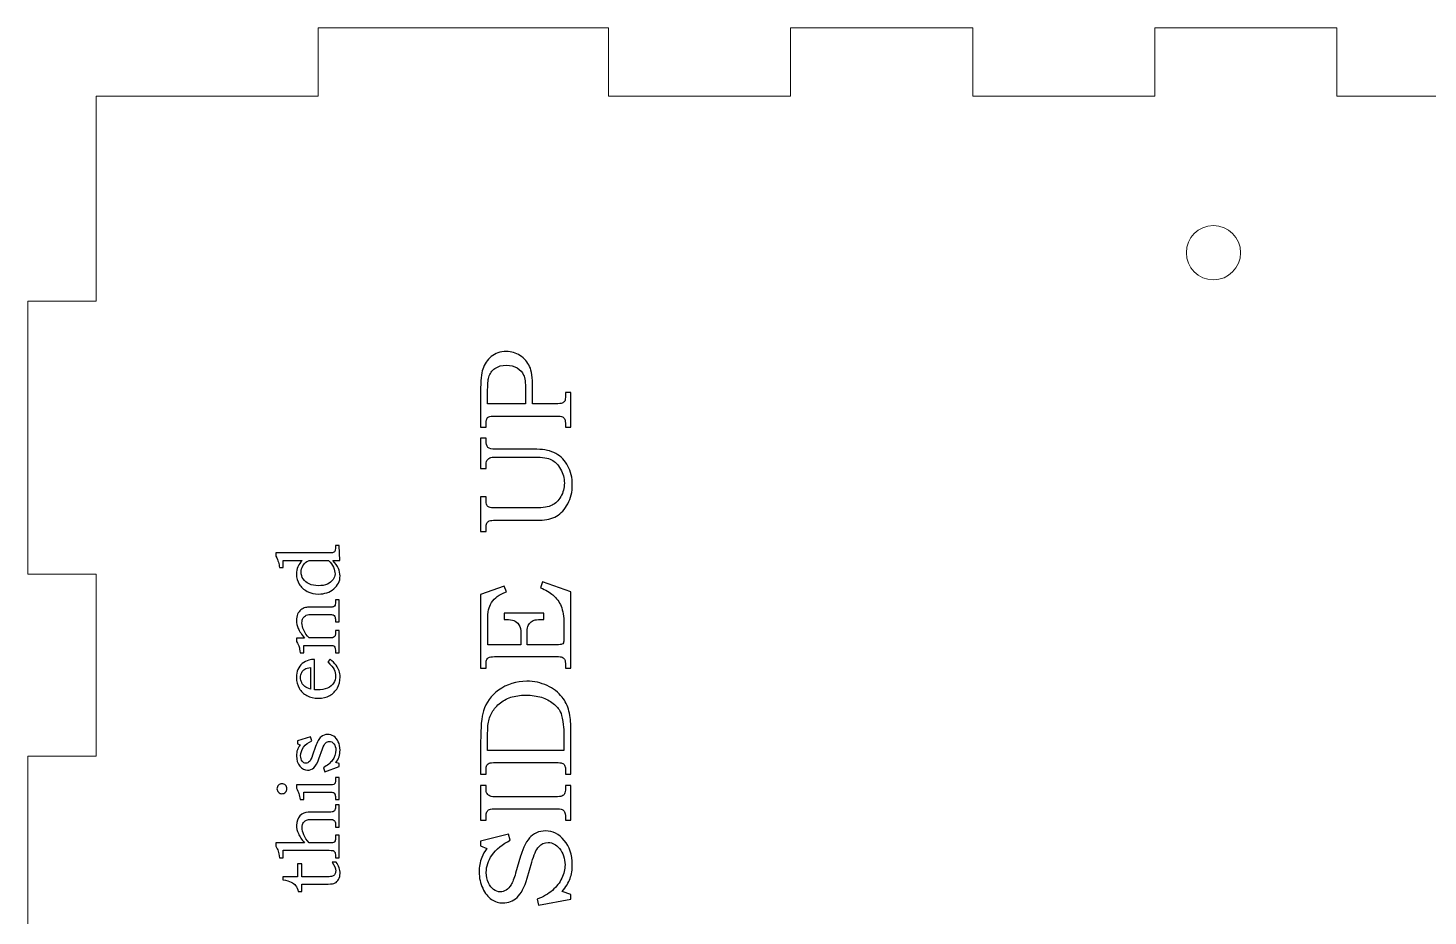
# Model space of a CAD drawing. Header units: inches. Extents: x -11.8 to 10.7, y -6 to 6.
# Drawn here: x -11.782 to -9.14, y 4.124 to 5.8 of the extents above; entities that cross this region are included whole.
import ezdxf

# ---------------------------------------------------------------- set-up
doc = ezdxf.new("R2010")
doc.units = ezdxf.units.IN
doc.header["$MEASUREMENT"] = 0
doc.layers.add('Layer 1', color=7, linetype='Continuous', plot=False)

msp = doc.modelspace()

# ---------------------------------------------------------------- linework, layer by layer
at = {"layer": 'Layer 1', "lineweight": 9}
for points in [[(-10.6867, 5.8), (-10.6867, 5.8), (-11.2343, 5.8), (-11.2343, 5.8)], [(-11.2343, 5.8), (-11.2343, 5.8), (-11.2343, 5.6711), (-11.2343, 5.6711)], [(-10.6867, 5.6711), (-10.6867, 5.6711), (-10.6867, 5.8), (-10.6867, 5.8)], [(-9.9995, 5.8), (-9.9995, 5.8), (-10.3431, 5.8), (-10.3431, 5.8)], [(-10.3431, 5.8), (-10.3431, 5.8), (-10.3431, 5.6711), (-10.3431, 5.6711)], [(-9.9995, 5.6711), (-9.9995, 5.6711), (-9.9995, 5.8), (-9.9995, 5.8)], [(-9.3123, 5.8), (-9.3123, 5.8), (-9.6559, 5.8), (-9.6559, 5.8)], [(-9.6559, 5.8), (-9.6559, 5.8), (-9.6559, 5.6711), (-9.6559, 5.6711)], [(-9.3123, 5.6711), (-9.3123, 5.6711), (-9.3123, 5.8), (-9.3123, 5.8)], [(-11.2343, 5.6711), (-11.2343, 5.6711), (-11.653, 5.6711), (-11.653, 5.6711)], [(-11.653, 5.6711), (-11.653, 5.6711), (-11.653, 5.2846), (-11.653, 5.2846)], [(-10.3431, 5.6711), (-10.3431, 5.6711), (-10.6867, 5.6711), (-10.6867, 5.6711)], [(-9.6559, 5.6711), (-9.6559, 5.6711), (-9.9995, 5.6711), (-9.9995, 5.6711)], [(-8.9687, 5.6711), (-8.9687, 5.6711), (-9.3123, 5.6711), (-9.3123, 5.6711)], [(-11.653, 5.2846), (-11.653, 5.2846), (-11.7819, 5.2846), (-11.7819, 5.2846)], [(-11.7819, 5.2846), (-11.7819, 5.2846), (-11.7819, 4.7692), (-11.7819, 4.7692)], [(-11.7819, 4.7692), (-11.7819, 4.7692), (-11.653, 4.7692), (-11.653, 4.7692)], [(-11.653, 4.7692), (-11.653, 4.7692), (-11.653, 4.4256), (-11.653, 4.4256)], [(-11.653, 4.4256), (-11.653, 4.4256), (-11.7819, 4.4256), (-11.7819, 4.4256)], [(-11.7819, 4.4256), (-11.7819, 4.4256), (-11.7819, 4.082), (-11.7819, 4.082)]]:
    msp.add_open_spline(points, degree=3, dxfattribs=at)
msp.add_open_spline([(-9.5964, 5.3759), (-9.5964, 5.4041), (-9.5735, 5.4271), (-9.5453, 5.4271), (-9.517, 5.4271), (-9.4941, 5.4041), (-9.4941, 5.3759), (-9.4941, 5.3476), (-9.517, 5.3247), (-9.5453, 5.3247), (-9.5735, 5.3247), (-9.5964, 5.3476), (-9.5964, 5.3759)], degree=3, knots=[0, 0, 0, 0, 0.25, 0.25, 0.25, 0.5, 0.5, 0.5, 0.75, 0.75, 0.75, 1, 1, 1, 1], dxfattribs=at)
at = {"layer": 'Layer 1', "color": 250}
for points, knots in [([(-10.9279, 5.0464), (-10.9279, 5.0464), (-10.9279, 5.1137), (-10.9279, 5.1137), (-10.9279, 5.1341), (-10.9266, 5.1482), (-10.924, 5.156), (-10.9209, 5.1656), (-10.9156, 5.1736), (-10.9081, 5.18), (-10.9005, 5.1862), (-10.891, 5.1894), (-10.8794, 5.1894), (-10.8695, 5.1894), (-10.861, 5.187), (-10.8538, 5.1822), (-10.8452, 5.1764), (-10.839, 5.1694), (-10.8354, 5.1611), (-10.8317, 5.1529), (-10.8299, 5.1398), (-10.8299, 5.1221), (-10.8299, 5.1221), (-10.8299, 5.0909), (-10.8299, 5.0909), (-10.8299, 5.0909), (-10.7867, 5.0909), (-10.7867, 5.0909), (-10.7801, 5.0909), (-10.776, 5.0913), (-10.7743, 5.092), (-10.7719, 5.093), (-10.7702, 5.0943), (-10.7693, 5.096), (-10.7684, 5.0977), (-10.7679, 5.1012), (-10.7679, 5.1063), (-10.7679, 5.1063), (-10.7679, 5.1122), (-10.7679, 5.1122), (-10.7679, 5.1122), (-10.7577, 5.1122), (-10.7577, 5.1122), (-10.7577, 5.1122), (-10.7577, 5.0464), (-10.7577, 5.0464), (-10.7577, 5.0464), (-10.7679, 5.0464), (-10.7679, 5.0464), (-10.7679, 5.0464), (-10.7679, 5.0504), (-10.7679, 5.0504), (-10.7679, 5.056), (-10.7684, 5.0598), (-10.7693, 5.0618), (-10.7702, 5.0639), (-10.7717, 5.0653), (-10.7737, 5.0662), (-10.7757, 5.0672), (-10.7794, 5.0677), (-10.7849, 5.0677), (-10.7849, 5.0677), (-10.9014, 5.0677), (-10.9014, 5.0677), (-10.9068, 5.0677), (-10.9104, 5.0672), (-10.9123, 5.0664), (-10.9142, 5.0655), (-10.9155, 5.0641), (-10.9164, 5.0621), (-10.9172, 5.0602), (-10.9177, 5.0562), (-10.9177, 5.0504), (-10.9177, 5.0504), (-10.9177, 5.0464), (-10.9177, 5.0464), (-10.9177, 5.0464), (-10.9279, 5.0464), (-10.9279, 5.0464)], [0, 0, 0, 0, 0.038462, 0.038462, 0.038462, 0.076923, 0.076923, 0.076923, 0.115385, 0.115385, 0.115385, 0.153846, 0.153846, 0.153846, 0.192308, 0.192308, 0.192308, 0.230769, 0.230769, 0.230769, 0.269231, 0.269231, 0.269231, 0.307692, 0.307692, 0.307692, 0.346154, 0.346154, 0.346154, 0.384615, 0.384615, 0.384615, 0.423077, 0.423077, 0.423077, 0.461538, 0.461538, 0.461538, 0.5, 0.5, 0.5, 0.538462, 0.538462, 0.538462, 0.576923, 0.576923, 0.576923, 0.615385, 0.615385, 0.615385, 0.653846, 0.653846, 0.653846, 0.692308, 0.692308, 0.692308, 0.730769, 0.730769, 0.730769, 0.769231, 0.769231, 0.769231, 0.807692, 0.807692, 0.807692, 0.846154, 0.846154, 0.846154, 0.884615, 0.884615, 0.884615, 0.923077, 0.923077, 0.923077, 0.961538, 0.961538, 0.961538, 1, 1, 1, 1]), ([(-10.9147, 5.0909), (-10.9147, 5.0909), (-10.8432, 5.0909), (-10.8432, 5.0909), (-10.8432, 5.0909), (-10.8432, 5.1172), (-10.8432, 5.1172), (-10.8432, 5.1305), (-10.8443, 5.1398), (-10.8467, 5.1451), (-10.8491, 5.1505), (-10.8532, 5.1549), (-10.859, 5.1584), (-10.8648, 5.1619), (-10.8716, 5.1637), (-10.8794, 5.1637), (-10.888, 5.1637), (-10.8952, 5.1616), (-10.9009, 5.1575), (-10.9067, 5.1535), (-10.9105, 5.1479), (-10.9126, 5.1409), (-10.9139, 5.136), (-10.9147, 5.1265), (-10.9147, 5.1123), (-10.9147, 5.1123), (-10.9147, 5.0909), (-10.9147, 5.0909)], [0, 0, 0, 0, 0.111111, 0.111111, 0.111111, 0.222222, 0.222222, 0.222222, 0.333333, 0.333333, 0.333333, 0.444444, 0.444444, 0.444444, 0.555556, 0.555556, 0.555556, 0.666667, 0.666667, 0.666667, 0.777778, 0.777778, 0.777778, 0.888889, 0.888889, 0.888889, 1, 1, 1, 1]), ([(-10.9279, 4.8497), (-10.9279, 4.8497), (-10.9279, 4.9155), (-10.9279, 4.9155), (-10.9279, 4.9155), (-10.9177, 4.9155), (-10.9177, 4.9155), (-10.9177, 4.9155), (-10.9177, 4.911), (-10.9177, 4.911), (-10.9177, 4.9057), (-10.9171, 4.9019), (-10.9161, 4.8996), (-10.9152, 4.8978), (-10.9139, 4.8965), (-10.9119, 4.8955), (-10.9099, 4.8947), (-10.906, 4.8942), (-10.9002, 4.8942), (-10.9002, 4.8942), (-10.8236, 4.8942), (-10.8236, 4.8942), (-10.8099, 4.8942), (-10.7998, 4.8959), (-10.7932, 4.8992), (-10.7866, 4.9025), (-10.7811, 4.908), (-10.7766, 4.9157), (-10.7722, 4.9235), (-10.7699, 4.9319), (-10.7699, 4.9412), (-10.7699, 4.9505), (-10.7723, 4.9593), (-10.7771, 4.9677), (-10.7819, 4.976), (-10.7876, 4.9818), (-10.7942, 4.9852), (-10.8007, 4.9885), (-10.8111, 4.9902), (-10.8253, 4.9902), (-10.8253, 4.9902), (-10.8989, 4.9902), (-10.8989, 4.9902), (-10.9043, 4.9902), (-10.9082, 4.9897), (-10.9106, 4.9886), (-10.913, 4.9875), (-10.9148, 4.986), (-10.9159, 4.9838), (-10.9171, 4.9816), (-10.9177, 4.9783), (-10.9177, 4.9737), (-10.9177, 4.9737), (-10.9177, 4.969), (-10.9177, 4.969), (-10.9177, 4.969), (-10.9279, 4.969), (-10.9279, 4.969), (-10.9279, 4.969), (-10.9279, 5.0257), (-10.9279, 5.0257), (-10.9279, 5.0257), (-10.9177, 5.0257), (-10.9177, 5.0257), (-10.9177, 5.0257), (-10.9177, 5.0218), (-10.9177, 5.0218), (-10.9177, 5.0154), (-10.9164, 5.011), (-10.914, 5.0085), (-10.9115, 5.0062), (-10.9069, 5.005), (-10.9002, 5.005), (-10.9002, 5.005), (-10.8217, 5.005), (-10.8217, 5.005), (-10.8074, 5.005), (-10.7955, 5.0023), (-10.7859, 4.9969), (-10.7764, 4.9915), (-10.7688, 4.9837), (-10.7632, 4.9734), (-10.7577, 4.9632), (-10.7549, 4.9512), (-10.7549, 4.9376), (-10.7549, 4.9247), (-10.7577, 4.913), (-10.7634, 4.9023), (-10.7691, 4.8916), (-10.7762, 4.8838), (-10.7847, 4.8787), (-10.7932, 4.8737), (-10.8039, 4.8712), (-10.8167, 4.8712), (-10.8167, 4.8712), (-10.9002, 4.8712), (-10.9002, 4.8712), (-10.9055, 4.8712), (-10.9093, 4.8707), (-10.9115, 4.8698), (-10.9137, 4.8688), (-10.9152, 4.8674), (-10.9162, 4.8655), (-10.9172, 4.8636), (-10.9177, 4.8604), (-10.9177, 4.8558), (-10.9177, 4.8558), (-10.9177, 4.8497), (-10.9177, 4.8497), (-10.9177, 4.8497), (-10.9279, 4.8497), (-10.9279, 4.8497)], [0, 0, 0, 0, 0.027027, 0.027027, 0.027027, 0.054054, 0.054054, 0.054054, 0.081081, 0.081081, 0.081081, 0.108108, 0.108108, 0.108108, 0.135135, 0.135135, 0.135135, 0.162162, 0.162162, 0.162162, 0.189189, 0.189189, 0.189189, 0.216216, 0.216216, 0.216216, 0.243243, 0.243243, 0.243243, 0.27027, 0.27027, 0.27027, 0.297297, 0.297297, 0.297297, 0.324324, 0.324324, 0.324324, 0.351351, 0.351351, 0.351351, 0.378378, 0.378378, 0.378378, 0.405405, 0.405405, 0.405405, 0.432432, 0.432432, 0.432432, 0.459459, 0.459459, 0.459459, 0.486486, 0.486486, 0.486486, 0.513514, 0.513514, 0.513514, 0.540541, 0.540541, 0.540541, 0.567568, 0.567568, 0.567568, 0.594595, 0.594595, 0.594595, 0.621622, 0.621622, 0.621622, 0.648649, 0.648649, 0.648649, 0.675676, 0.675676, 0.675676, 0.702703, 0.702703, 0.702703, 0.72973, 0.72973, 0.72973, 0.756757, 0.756757, 0.756757, 0.783784, 0.783784, 0.783784, 0.810811, 0.810811, 0.810811, 0.837838, 0.837838, 0.837838, 0.864865, 0.864865, 0.864865, 0.891892, 0.891892, 0.891892, 0.918919, 0.918919, 0.918919, 0.945946, 0.945946, 0.945946, 0.972973, 0.972973, 0.972973, 1, 1, 1, 1]), ([(-11.3006, 4.7818), (-11.3006, 4.7818), (-11.3075, 4.7818), (-11.3075, 4.7818), (-11.3078, 4.7854), (-11.3084, 4.7888), (-11.3094, 4.7919), (-11.3103, 4.7949), (-11.312, 4.7988), (-11.3143, 4.8034), (-11.3143, 4.8034), (-11.3143, 4.8094), (-11.3143, 4.8094), (-11.3143, 4.8094), (-11.2156, 4.8094), (-11.2156, 4.8094), (-11.2111, 4.8094), (-11.2083, 4.8096), (-11.2073, 4.8098), (-11.2053, 4.8103), (-11.2038, 4.8113), (-11.203, 4.8125), (-11.2022, 4.8138), (-11.2018, 4.8164), (-11.2018, 4.8201), (-11.2018, 4.8201), (-11.2018, 4.8236), (-11.2018, 4.8236), (-11.2018, 4.8236), (-11.195, 4.8236), (-11.195, 4.8236), (-11.195, 4.8236), (-11.1936, 4.7954), (-11.1936, 4.7954), (-11.1936, 4.7954), (-11.2067, 4.7954), (-11.2067, 4.7954), (-11.2018, 4.79), (-11.1983, 4.7849), (-11.1962, 4.7802), (-11.1942, 4.7754), (-11.1931, 4.7707), (-11.1931, 4.7659), (-11.1931, 4.7561), (-11.1971, 4.748), (-11.2049, 4.7415), (-11.2128, 4.735), (-11.2223, 4.7318), (-11.2334, 4.7318), (-11.2413, 4.7318), (-11.2485, 4.7335), (-11.2551, 4.7369), (-11.2616, 4.7404), (-11.2667, 4.7449), (-11.2701, 4.7506), (-11.2736, 4.7562), (-11.2753, 4.7624), (-11.2753, 4.7691), (-11.2753, 4.7743), (-11.2744, 4.779), (-11.2726, 4.7834), (-11.2709, 4.7878), (-11.2682, 4.7918), (-11.2646, 4.7954), (-11.2646, 4.7954), (-11.3006, 4.7954), (-11.3006, 4.7954), (-11.3006, 4.7954), (-11.3006, 4.7818), (-11.3006, 4.7818)], [0, 0, 0, 0, 0.043478, 0.043478, 0.043478, 0.086957, 0.086957, 0.086957, 0.130435, 0.130435, 0.130435, 0.173913, 0.173913, 0.173913, 0.217391, 0.217391, 0.217391, 0.26087, 0.26087, 0.26087, 0.304348, 0.304348, 0.304348, 0.347826, 0.347826, 0.347826, 0.391304, 0.391304, 0.391304, 0.434783, 0.434783, 0.434783, 0.478261, 0.478261, 0.478261, 0.521739, 0.521739, 0.521739, 0.565217, 0.565217, 0.565217, 0.608696, 0.608696, 0.608696, 0.652174, 0.652174, 0.652174, 0.695652, 0.695652, 0.695652, 0.73913, 0.73913, 0.73913, 0.782609, 0.782609, 0.782609, 0.826087, 0.826087, 0.826087, 0.869565, 0.869565, 0.869565, 0.913043, 0.913043, 0.913043, 0.956522, 0.956522, 0.956522, 1, 1, 1, 1]), ([(-11.2147, 4.7954), (-11.2147, 4.7954), (-11.2454, 4.7954), (-11.2454, 4.7954), (-11.2497, 4.7954), (-11.2533, 4.7946), (-11.2561, 4.793), (-11.2589, 4.7913), (-11.2613, 4.7886), (-11.2634, 4.7848), (-11.2654, 4.7811), (-11.2665, 4.7772), (-11.2665, 4.7732), (-11.2665, 4.7685), (-11.2652, 4.7642), (-11.2626, 4.7602), (-11.2601, 4.7562), (-11.2563, 4.7531), (-11.2515, 4.7508), (-11.2467, 4.7486), (-11.2408, 4.7474), (-11.2339, 4.7474), (-11.2274, 4.7474), (-11.2219, 4.7485), (-11.2171, 4.7506), (-11.2124, 4.7527), (-11.2088, 4.7555), (-11.2063, 4.759), (-11.2039, 4.7625), (-11.2026, 4.7661), (-11.2026, 4.7698), (-11.2026, 4.7734), (-11.2037, 4.7776), (-11.2057, 4.7822), (-11.2078, 4.7868), (-11.2108, 4.7912), (-11.2147, 4.7954)], [0, 0, 0, 0, 0.083333, 0.083333, 0.083333, 0.166667, 0.166667, 0.166667, 0.25, 0.25, 0.25, 0.333333, 0.333333, 0.333333, 0.416667, 0.416667, 0.416667, 0.5, 0.5, 0.5, 0.583333, 0.583333, 0.583333, 0.666667, 0.666667, 0.666667, 0.75, 0.75, 0.75, 0.833333, 0.833333, 0.833333, 0.916667, 0.916667, 0.916667, 1, 1, 1, 1]), ([(-10.9279, 4.5922), (-10.9279, 4.5922), (-10.9279, 4.7307), (-10.9279, 4.7307), (-10.9279, 4.7307), (-10.8832, 4.7467), (-10.8832, 4.7467), (-10.8832, 4.7467), (-10.8792, 4.736), (-10.8792, 4.736), (-10.8865, 4.7333), (-10.8922, 4.7303), (-10.8964, 4.7271), (-10.9006, 4.724), (-10.9042, 4.7201), (-10.9071, 4.7157), (-10.91, 4.7112), (-10.9119, 4.7068), (-10.9129, 4.7022), (-10.9139, 4.6977), (-10.9144, 4.6895), (-10.9144, 4.6776), (-10.9144, 4.6776), (-10.9144, 4.6362), (-10.9144, 4.6362), (-10.9144, 4.6362), (-10.8519, 4.6362), (-10.8519, 4.6362), (-10.8519, 4.6362), (-10.8519, 4.6568), (-10.8519, 4.6568), (-10.8519, 4.6644), (-10.8532, 4.6701), (-10.8558, 4.674), (-10.8583, 4.6778), (-10.8615, 4.6805), (-10.8654, 4.682), (-10.8682, 4.6831), (-10.8732, 4.6837), (-10.8803, 4.6837), (-10.8803, 4.6837), (-10.8832, 4.6837), (-10.8832, 4.6837), (-10.8832, 4.6837), (-10.8832, 4.6957), (-10.8832, 4.6957), (-10.8832, 4.6957), (-10.8084, 4.6957), (-10.8084, 4.6957), (-10.8084, 4.6957), (-10.8084, 4.6837), (-10.8084, 4.6837), (-10.8084, 4.6837), (-10.8149, 4.6837), (-10.8149, 4.6837), (-10.8206, 4.6837), (-10.8247, 4.6833), (-10.8272, 4.6824), (-10.8297, 4.6816), (-10.8321, 4.68), (-10.8344, 4.6777), (-10.8366, 4.6754), (-10.8381, 4.673), (-10.8389, 4.6703), (-10.8397, 4.6677), (-10.8402, 4.6631), (-10.8402, 4.6568), (-10.8402, 4.6568), (-10.8402, 4.6362), (-10.8402, 4.6362), (-10.8402, 4.6362), (-10.785, 4.6362), (-10.785, 4.6362), (-10.7792, 4.6362), (-10.7757, 4.6365), (-10.7745, 4.637), (-10.7732, 4.6375), (-10.7723, 4.6384), (-10.7717, 4.6396), (-10.7712, 4.6409), (-10.7709, 4.6442), (-10.7709, 4.6497), (-10.7709, 4.6497), (-10.7709, 4.6753), (-10.7709, 4.6753), (-10.7709, 4.6896), (-10.7726, 4.7008), (-10.776, 4.7088), (-10.7794, 4.7168), (-10.7847, 4.7239), (-10.7917, 4.73), (-10.7972, 4.7348), (-10.8049, 4.7395), (-10.8149, 4.7438), (-10.8149, 4.7438), (-10.811, 4.755), (-10.811, 4.755), (-10.811, 4.755), (-10.7577, 4.736), (-10.7577, 4.736), (-10.7577, 4.736), (-10.7577, 4.5922), (-10.7577, 4.5922), (-10.7577, 4.5922), (-10.7679, 4.5922), (-10.7679, 4.5922), (-10.7679, 4.5922), (-10.7679, 4.5971), (-10.7679, 4.5971), (-10.7679, 4.6028), (-10.7683, 4.6063), (-10.769, 4.6076), (-10.77, 4.6098), (-10.7717, 4.6114), (-10.7741, 4.6125), (-10.7757, 4.6133), (-10.7792, 4.6137), (-10.7847, 4.6137), (-10.7847, 4.6137), (-10.9019, 4.6137), (-10.9019, 4.6137), (-10.9072, 4.6137), (-10.9108, 4.6132), (-10.9126, 4.6121), (-10.9144, 4.6111), (-10.9158, 4.6093), (-10.9168, 4.6067), (-10.9174, 4.6053), (-10.9177, 4.6005), (-10.9177, 4.5922), (-10.9177, 4.5922), (-10.9279, 4.5922), (-10.9279, 4.5922)], [0, 0, 0, 0, 0.022727, 0.022727, 0.022727, 0.045455, 0.045455, 0.045455, 0.068182, 0.068182, 0.068182, 0.090909, 0.090909, 0.090909, 0.113636, 0.113636, 0.113636, 0.136364, 0.136364, 0.136364, 0.159091, 0.159091, 0.159091, 0.181818, 0.181818, 0.181818, 0.204545, 0.204545, 0.204545, 0.227273, 0.227273, 0.227273, 0.25, 0.25, 0.25, 0.272727, 0.272727, 0.272727, 0.295455, 0.295455, 0.295455, 0.318182, 0.318182, 0.318182, 0.340909, 0.340909, 0.340909, 0.363636, 0.363636, 0.363636, 0.386364, 0.386364, 0.386364, 0.409091, 0.409091, 0.409091, 0.431818, 0.431818, 0.431818, 0.454545, 0.454545, 0.454545, 0.477273, 0.477273, 0.477273, 0.5, 0.5, 0.5, 0.522727, 0.522727, 0.522727, 0.545455, 0.545455, 0.545455, 0.568182, 0.568182, 0.568182, 0.590909, 0.590909, 0.590909, 0.613636, 0.613636, 0.613636, 0.636364, 0.636364, 0.636364, 0.659091, 0.659091, 0.659091, 0.681818, 0.681818, 0.681818, 0.704545, 0.704545, 0.704545, 0.727273, 0.727273, 0.727273, 0.75, 0.75, 0.75, 0.772727, 0.772727, 0.772727, 0.795455, 0.795455, 0.795455, 0.818182, 0.818182, 0.818182, 0.840909, 0.840909, 0.840909, 0.863636, 0.863636, 0.863636, 0.886364, 0.886364, 0.886364, 0.909091, 0.909091, 0.909091, 0.931818, 0.931818, 0.931818, 0.954545, 0.954545, 0.954545, 0.977273, 0.977273, 0.977273, 1, 1, 1, 1]), ([(-11.2616, 4.6211), (-11.2616, 4.6211), (-11.2685, 4.6211), (-11.2685, 4.6211), (-11.269, 4.626), (-11.2697, 4.6296), (-11.2704, 4.632), (-11.2712, 4.6344), (-11.2728, 4.6379), (-11.2753, 4.6425), (-11.2753, 4.6425), (-11.2753, 4.6484), (-11.2753, 4.6484), (-11.2753, 4.6484), (-11.2599, 4.6484), (-11.2599, 4.6484), (-11.2659, 4.6555), (-11.2699, 4.6616), (-11.2721, 4.6667), (-11.2742, 4.6717), (-11.2753, 4.6768), (-11.2753, 4.682), (-11.2753, 4.6864), (-11.2746, 4.6903), (-11.2731, 4.6937), (-11.2716, 4.6971), (-11.2696, 4.6999), (-11.267, 4.702), (-11.2645, 4.7042), (-11.2616, 4.7056), (-11.2583, 4.7063), (-11.2563, 4.7067), (-11.2533, 4.7069), (-11.2492, 4.7069), (-11.2492, 4.7069), (-11.2135, 4.7069), (-11.2135, 4.7069), (-11.2092, 4.7069), (-11.2065, 4.7072), (-11.2052, 4.7079), (-11.204, 4.7085), (-11.2032, 4.7095), (-11.2026, 4.7108), (-11.2021, 4.7122), (-11.2018, 4.7156), (-11.2018, 4.7209), (-11.2018, 4.7209), (-11.195, 4.7209), (-11.195, 4.7209), (-11.195, 4.7209), (-11.195, 4.6791), (-11.195, 4.6791), (-11.195, 4.6791), (-11.2018, 4.6791), (-11.2018, 4.6791), (-11.2018, 4.6791), (-11.2018, 4.6814), (-11.2018, 4.6814), (-11.2018, 4.6853), (-11.2022, 4.6879), (-11.2029, 4.6893), (-11.2036, 4.6907), (-11.2046, 4.6917), (-11.206, 4.6923), (-11.2073, 4.6929), (-11.2101, 4.6933), (-11.2143, 4.6933), (-11.2143, 4.6933), (-11.2441, 4.6933), (-11.2441, 4.6933), (-11.2503, 4.6933), (-11.2546, 4.6928), (-11.2569, 4.6918), (-11.2593, 4.6908), (-11.2612, 4.689), (-11.2627, 4.6866), (-11.2642, 4.6842), (-11.265, 4.6812), (-11.265, 4.6775), (-11.265, 4.6731), (-11.2639, 4.6684), (-11.2616, 4.6634), (-11.2594, 4.6584), (-11.256, 4.6536), (-11.2517, 4.6489), (-11.2517, 4.6489), (-11.2143, 4.6489), (-11.2143, 4.6489), (-11.2101, 4.6489), (-11.2072, 4.6492), (-11.2058, 4.6499), (-11.2044, 4.6505), (-11.2033, 4.6515), (-11.2026, 4.6529), (-11.2021, 4.6539), (-11.2018, 4.6565), (-11.2018, 4.6607), (-11.2018, 4.6607), (-11.2018, 4.6631), (-11.2018, 4.6631), (-11.2018, 4.6631), (-11.195, 4.6631), (-11.195, 4.6631), (-11.195, 4.6631), (-11.195, 4.6209), (-11.195, 4.6209), (-11.195, 4.6209), (-11.2018, 4.6209), (-11.2018, 4.6209), (-11.2018, 4.6209), (-11.2018, 4.623), (-11.2018, 4.623), (-11.2018, 4.627), (-11.2021, 4.6298), (-11.2028, 4.6313), (-11.2035, 4.6328), (-11.2047, 4.6338), (-11.2065, 4.6344), (-11.2073, 4.6348), (-11.2103, 4.6349), (-11.2155, 4.6349), (-11.2155, 4.6349), (-11.2616, 4.6349), (-11.2616, 4.6349), (-11.2616, 4.6349), (-11.2616, 4.6211), (-11.2616, 4.6211)], [0, 0, 0, 0, 0.02381, 0.02381, 0.02381, 0.047619, 0.047619, 0.047619, 0.071429, 0.071429, 0.071429, 0.095238, 0.095238, 0.095238, 0.119048, 0.119048, 0.119048, 0.142857, 0.142857, 0.142857, 0.166667, 0.166667, 0.166667, 0.190476, 0.190476, 0.190476, 0.214286, 0.214286, 0.214286, 0.238095, 0.238095, 0.238095, 0.261905, 0.261905, 0.261905, 0.285714, 0.285714, 0.285714, 0.309524, 0.309524, 0.309524, 0.333333, 0.333333, 0.333333, 0.357143, 0.357143, 0.357143, 0.380952, 0.380952, 0.380952, 0.404762, 0.404762, 0.404762, 0.428571, 0.428571, 0.428571, 0.452381, 0.452381, 0.452381, 0.47619, 0.47619, 0.47619, 0.5, 0.5, 0.5, 0.52381, 0.52381, 0.52381, 0.547619, 0.547619, 0.547619, 0.571429, 0.571429, 0.571429, 0.595238, 0.595238, 0.595238, 0.619048, 0.619048, 0.619048, 0.642857, 0.642857, 0.642857, 0.666667, 0.666667, 0.666667, 0.690476, 0.690476, 0.690476, 0.714286, 0.714286, 0.714286, 0.738095, 0.738095, 0.738095, 0.761905, 0.761905, 0.761905, 0.785714, 0.785714, 0.785714, 0.809524, 0.809524, 0.809524, 0.833333, 0.833333, 0.833333, 0.857143, 0.857143, 0.857143, 0.880952, 0.880952, 0.880952, 0.904762, 0.904762, 0.904762, 0.928571, 0.928571, 0.928571, 0.952381, 0.952381, 0.952381, 0.97619, 0.97619, 0.97619, 1, 1, 1, 1]), ([(-11.2161, 4.6038), (-11.2161, 4.6038), (-11.212, 4.6089), (-11.212, 4.6089), (-11.2072, 4.605), (-11.2034, 4.6011), (-11.2007, 4.5974), (-11.1979, 4.5937), (-11.1959, 4.5902), (-11.1948, 4.5869), (-11.1937, 4.5836), (-11.1931, 4.5797), (-11.1931, 4.5753), (-11.1931, 4.5673), (-11.1947, 4.5605), (-11.198, 4.5549), (-11.2017, 4.5485), (-11.2066, 4.5436), (-11.2126, 4.5402), (-11.2186, 4.5368), (-11.2257, 4.5351), (-11.2339, 4.5351), (-11.2424, 4.5351), (-11.2497, 4.5368), (-11.2557, 4.5401), (-11.2618, 4.5434), (-11.2666, 4.548), (-11.2701, 4.5539), (-11.2736, 4.5599), (-11.2753, 4.5668), (-11.2753, 4.5746), (-11.2753, 4.5804), (-11.2744, 4.5854), (-11.2726, 4.5897), (-11.2708, 4.594), (-11.2681, 4.5976), (-11.2644, 4.6006), (-11.2608, 4.6036), (-11.2566, 4.6058), (-11.252, 4.6071), (-11.2492, 4.6079), (-11.2457, 4.6083), (-11.2413, 4.6084), (-11.2413, 4.6084), (-11.2413, 4.551), (-11.2413, 4.551), (-11.2386, 4.5508), (-11.2367, 4.5508), (-11.2354, 4.5508), (-11.2285, 4.5508), (-11.2224, 4.5519), (-11.2171, 4.5543), (-11.2117, 4.5567), (-11.2078, 4.5599), (-11.2052, 4.5638), (-11.2027, 4.5677), (-11.2015, 4.5721), (-11.2015, 4.5771), (-11.2015, 4.5814), (-11.2025, 4.5854), (-11.2045, 4.5894), (-11.2064, 4.5933), (-11.2104, 4.5981), (-11.2161, 4.6038)], [0, 0, 0, 0, 0.047619, 0.047619, 0.047619, 0.095238, 0.095238, 0.095238, 0.142857, 0.142857, 0.142857, 0.190476, 0.190476, 0.190476, 0.238095, 0.238095, 0.238095, 0.285714, 0.285714, 0.285714, 0.333333, 0.333333, 0.333333, 0.380952, 0.380952, 0.380952, 0.428571, 0.428571, 0.428571, 0.47619, 0.47619, 0.47619, 0.52381, 0.52381, 0.52381, 0.571429, 0.571429, 0.571429, 0.619048, 0.619048, 0.619048, 0.666667, 0.666667, 0.666667, 0.714286, 0.714286, 0.714286, 0.761905, 0.761905, 0.761905, 0.809524, 0.809524, 0.809524, 0.857143, 0.857143, 0.857143, 0.904762, 0.904762, 0.904762, 0.952381, 0.952381, 0.952381, 1, 1, 1, 1]), ([(-11.2488, 4.5934), (-11.2538, 4.5926), (-11.2575, 4.5914), (-11.2598, 4.59), (-11.2622, 4.5885), (-11.2641, 4.5864), (-11.2655, 4.5836), (-11.2669, 4.5809), (-11.2676, 4.5778), (-11.2676, 4.5744), (-11.2676, 4.571), (-11.2669, 4.5678), (-11.2655, 4.5648), (-11.2641, 4.5618), (-11.2622, 4.5594), (-11.2597, 4.5574), (-11.2572, 4.5554), (-11.2536, 4.5537), (-11.2488, 4.5522), (-11.2488, 4.5522), (-11.2488, 4.5934), (-11.2488, 4.5934)], [0, 0, 0, 0, 0.142857, 0.142857, 0.142857, 0.285714, 0.285714, 0.285714, 0.428571, 0.428571, 0.428571, 0.571429, 0.571429, 0.571429, 0.714286, 0.714286, 0.714286, 0.857143, 0.857143, 0.857143, 1, 1, 1, 1]), ([(-10.9177, 4.392), (-10.9177, 4.392), (-10.9279, 4.392), (-10.9279, 4.392), (-10.9279, 4.392), (-10.9279, 4.4528), (-10.9279, 4.4528), (-10.9279, 4.4807), (-10.9262, 4.5001), (-10.9227, 4.5111), (-10.9175, 4.5273), (-10.908, 4.5404), (-10.894, 4.5505), (-10.8785, 4.5617), (-10.8607, 4.5673), (-10.8407, 4.5673), (-10.827, 4.5673), (-10.8143, 4.5645), (-10.8025, 4.559), (-10.7907, 4.5535), (-10.7813, 4.5463), (-10.7741, 4.5373), (-10.7681, 4.5299), (-10.7639, 4.521), (-10.7614, 4.5106), (-10.7589, 4.5002), (-10.7577, 4.4897), (-10.7577, 4.4791), (-10.7577, 4.4791), (-10.7577, 4.392), (-10.7577, 4.392), (-10.7577, 4.392), (-10.7679, 4.392), (-10.7679, 4.392), (-10.7679, 4.392), (-10.7679, 4.3991), (-10.7679, 4.3991), (-10.7679, 4.3991), (-10.7678, 4.4014), (-10.7678, 4.4014), (-10.7678, 4.4044), (-10.7684, 4.4069), (-10.7696, 4.4088), (-10.7708, 4.4107), (-10.7724, 4.4121), (-10.7744, 4.4129), (-10.776, 4.4135), (-10.7796, 4.4138), (-10.7852, 4.4138), (-10.7852, 4.4138), (-10.8992, 4.4138), (-10.8992, 4.4138), (-10.9056, 4.4138), (-10.9098, 4.4133), (-10.9117, 4.4125), (-10.9142, 4.4114), (-10.9159, 4.4095), (-10.9169, 4.407), (-10.9174, 4.4056), (-10.9177, 4.4005), (-10.9177, 4.392)], [0, 0, 0, 0, 0.05, 0.05, 0.05, 0.1, 0.1, 0.1, 0.15, 0.15, 0.15, 0.2, 0.2, 0.2, 0.25, 0.25, 0.25, 0.3, 0.3, 0.3, 0.35, 0.35, 0.35, 0.4, 0.4, 0.4, 0.45, 0.45, 0.45, 0.5, 0.5, 0.5, 0.55, 0.55, 0.55, 0.6, 0.6, 0.6, 0.65, 0.65, 0.65, 0.7, 0.7, 0.7, 0.75, 0.75, 0.75, 0.8, 0.8, 0.8, 0.85, 0.85, 0.85, 0.9, 0.9, 0.9, 0.95, 0.95, 0.95, 1, 1, 1, 1]), ([(-10.7709, 4.4363), (-10.7709, 4.4363), (-10.7709, 4.4731), (-10.7709, 4.4731), (-10.7709, 4.4768), (-10.7716, 4.4829), (-10.7729, 4.4914), (-10.7742, 4.4999), (-10.7757, 4.506), (-10.7776, 4.5096), (-10.7804, 4.515), (-10.7849, 4.5202), (-10.791, 4.5253), (-10.7972, 4.5303), (-10.8045, 4.5342), (-10.8131, 4.5369), (-10.8217, 4.5396), (-10.8315, 4.541), (-10.8426, 4.541), (-10.8536, 4.541), (-10.8631, 4.5396), (-10.8712, 4.5369), (-10.8792, 4.5342), (-10.8865, 4.5301), (-10.8929, 4.5246), (-10.8994, 4.5191), (-10.9042, 4.513), (-10.9076, 4.5063), (-10.911, 4.4995), (-10.9132, 4.492), (-10.914, 4.4838), (-10.9144, 4.4793), (-10.9147, 4.4718), (-10.9147, 4.4613), (-10.9147, 4.4613), (-10.9147, 4.4363), (-10.9147, 4.4363), (-10.9147, 4.4363), (-10.7709, 4.4363), (-10.7709, 4.4363)], [0, 0, 0, 0, 0.076923, 0.076923, 0.076923, 0.153846, 0.153846, 0.153846, 0.230769, 0.230769, 0.230769, 0.307692, 0.307692, 0.307692, 0.384615, 0.384615, 0.384615, 0.461538, 0.461538, 0.461538, 0.538462, 0.538462, 0.538462, 0.615385, 0.615385, 0.615385, 0.692308, 0.692308, 0.692308, 0.769231, 0.769231, 0.769231, 0.846154, 0.846154, 0.846154, 0.923077, 0.923077, 0.923077, 1, 1, 1, 1]), ([(-11.2735, 4.4493), (-11.2735, 4.4493), (-11.2735, 4.455), (-11.2735, 4.455), (-11.2735, 4.455), (-11.2486, 4.4623), (-11.2486, 4.4623), (-11.2486, 4.4623), (-11.2461, 4.4549), (-11.2461, 4.4549), (-11.2528, 4.452), (-11.258, 4.4479), (-11.2618, 4.4427), (-11.2656, 4.4374), (-11.2675, 4.4321), (-11.2675, 4.4266), (-11.2675, 4.4225), (-11.2665, 4.4191), (-11.2644, 4.4165), (-11.2624, 4.4139), (-11.2601, 4.4126), (-11.2574, 4.4126), (-11.2549, 4.4126), (-11.2528, 4.4136), (-11.251, 4.4155), (-11.2492, 4.4173), (-11.2471, 4.4215), (-11.2448, 4.4279), (-11.2448, 4.4279), (-11.2392, 4.4438), (-11.2392, 4.4438), (-11.236, 4.4528), (-11.2326, 4.4589), (-11.229, 4.4621), (-11.2253, 4.4653), (-11.2211, 4.4669), (-11.2165, 4.4669), (-11.2125, 4.4669), (-11.2087, 4.4658), (-11.2051, 4.4634), (-11.2014, 4.461), (-11.1986, 4.4575), (-11.1964, 4.453), (-11.1942, 4.4484), (-11.1931, 4.4433), (-11.1931, 4.4374), (-11.1931, 4.4283), (-11.1957, 4.4205), (-11.201, 4.4139), (-11.201, 4.4139), (-11.195, 4.4123), (-11.195, 4.4123), (-11.195, 4.4123), (-11.195, 4.4064), (-11.195, 4.4064), (-11.195, 4.4064), (-11.2216, 4.3963), (-11.2216, 4.3963), (-11.2216, 4.3963), (-11.2245, 4.4036), (-11.2245, 4.4036), (-11.2167, 4.4086), (-11.2112, 4.4133), (-11.208, 4.4176), (-11.2034, 4.4238), (-11.2011, 4.4304), (-11.2011, 4.4376), (-11.2011, 4.4423), (-11.2024, 4.4462), (-11.2049, 4.4492), (-11.2074, 4.4523), (-11.2102, 4.4538), (-11.2133, 4.4538), (-11.2158, 4.4538), (-11.2181, 4.4528), (-11.2202, 4.4509), (-11.2223, 4.449), (-11.2243, 4.4452), (-11.2262, 4.4397), (-11.2262, 4.4397), (-11.233, 4.4209), (-11.233, 4.4209), (-11.2359, 4.4128), (-11.2391, 4.4072), (-11.2426, 4.404), (-11.2461, 4.4009), (-11.25, 4.3993), (-11.2545, 4.3993), (-11.26, 4.3993), (-11.2648, 4.4018), (-11.269, 4.4069), (-11.2732, 4.4121), (-11.2753, 4.4186), (-11.2753, 4.4265), (-11.2753, 4.4306), (-11.2748, 4.4343), (-11.2737, 4.4375), (-11.2726, 4.4408), (-11.2709, 4.444), (-11.2684, 4.4471), (-11.2684, 4.4471), (-11.2735, 4.4493), (-11.2735, 4.4493)], [0, 0, 0, 0, 0.029412, 0.029412, 0.029412, 0.058824, 0.058824, 0.058824, 0.088235, 0.088235, 0.088235, 0.117647, 0.117647, 0.117647, 0.147059, 0.147059, 0.147059, 0.176471, 0.176471, 0.176471, 0.205882, 0.205882, 0.205882, 0.235294, 0.235294, 0.235294, 0.264706, 0.264706, 0.264706, 0.294118, 0.294118, 0.294118, 0.323529, 0.323529, 0.323529, 0.352941, 0.352941, 0.352941, 0.382353, 0.382353, 0.382353, 0.411765, 0.411765, 0.411765, 0.441176, 0.441176, 0.441176, 0.470588, 0.470588, 0.470588, 0.5, 0.5, 0.5, 0.529412, 0.529412, 0.529412, 0.558824, 0.558824, 0.558824, 0.588235, 0.588235, 0.588235, 0.617647, 0.617647, 0.617647, 0.647059, 0.647059, 0.647059, 0.676471, 0.676471, 0.676471, 0.705882, 0.705882, 0.705882, 0.735294, 0.735294, 0.735294, 0.764706, 0.764706, 0.764706, 0.794118, 0.794118, 0.794118, 0.823529, 0.823529, 0.823529, 0.852941, 0.852941, 0.852941, 0.882353, 0.882353, 0.882353, 0.911765, 0.911765, 0.911765, 0.941176, 0.941176, 0.941176, 0.970588, 0.970588, 0.970588, 1, 1, 1, 1]), ([(-11.2616, 4.3438), (-11.2616, 4.3438), (-11.2685, 4.3438), (-11.2685, 4.3438), (-11.269, 4.3483), (-11.2697, 4.3521), (-11.2707, 4.3551), (-11.2717, 4.3582), (-11.2732, 4.3617), (-11.2753, 4.3656), (-11.2753, 4.3656), (-11.2753, 4.3715), (-11.2753, 4.3715), (-11.2753, 4.3715), (-11.2101, 4.3715), (-11.2101, 4.3715), (-11.2079, 4.3715), (-11.2062, 4.3718), (-11.205, 4.3724), (-11.2039, 4.3731), (-11.2031, 4.374), (-11.2026, 4.3752), (-11.2021, 4.3764), (-11.2018, 4.3785), (-11.2018, 4.3816), (-11.2018, 4.3816), (-11.2018, 4.3855), (-11.2018, 4.3855), (-11.2018, 4.3855), (-11.195, 4.3855), (-11.195, 4.3855), (-11.195, 4.3855), (-11.195, 4.3438), (-11.195, 4.3438), (-11.195, 4.3438), (-11.2018, 4.3438), (-11.2018, 4.3438), (-11.2018, 4.3438), (-11.2018, 4.3471), (-11.2018, 4.3471), (-11.2018, 4.3508), (-11.2021, 4.3532), (-11.2028, 4.3544), (-11.2034, 4.3556), (-11.2044, 4.3565), (-11.2056, 4.357), (-11.2067, 4.3576), (-11.2096, 4.3578), (-11.214, 4.3578), (-11.214, 4.3578), (-11.2616, 4.3578), (-11.2616, 4.3578), (-11.2616, 4.3578), (-11.2616, 4.3438), (-11.2616, 4.3438)], [0, 0, 0, 0, 0.055556, 0.055556, 0.055556, 0.111111, 0.111111, 0.111111, 0.166667, 0.166667, 0.166667, 0.222222, 0.222222, 0.222222, 0.277778, 0.277778, 0.277778, 0.333333, 0.333333, 0.333333, 0.388889, 0.388889, 0.388889, 0.444444, 0.444444, 0.444444, 0.5, 0.5, 0.5, 0.555556, 0.555556, 0.555556, 0.611111, 0.611111, 0.611111, 0.666667, 0.666667, 0.666667, 0.722222, 0.722222, 0.722222, 0.777778, 0.777778, 0.777778, 0.833333, 0.833333, 0.833333, 0.888889, 0.888889, 0.888889, 0.944444, 0.944444, 0.944444, 1, 1, 1, 1]), ([(-11.3121, 4.3644), (-11.3121, 4.367), (-11.3112, 4.3692), (-11.3094, 4.3711), (-11.3076, 4.3729), (-11.3054, 4.3738), (-11.3028, 4.3738), (-11.3002, 4.3738), (-11.2979, 4.3729), (-11.2961, 4.3711), (-11.2942, 4.3692), (-11.2933, 4.367), (-11.2933, 4.3644), (-11.2933, 4.3618), (-11.2942, 4.3596), (-11.2961, 4.3577), (-11.2979, 4.3559), (-11.3002, 4.355), (-11.3028, 4.355), (-11.3054, 4.355), (-11.3076, 4.3559), (-11.3094, 4.3577), (-11.3112, 4.3596), (-11.3121, 4.3618), (-11.3121, 4.3644)], [0, 0, 0, 0, 0.125, 0.125, 0.125, 0.25, 0.25, 0.25, 0.375, 0.375, 0.375, 0.5, 0.5, 0.5, 0.625, 0.625, 0.625, 0.75, 0.75, 0.75, 0.875, 0.875, 0.875, 1, 1, 1, 1]), ([(-10.9279, 4.3053), (-10.9279, 4.3053), (-10.9279, 4.3703), (-10.9279, 4.3703), (-10.9279, 4.3703), (-10.9177, 4.3703), (-10.9177, 4.3703), (-10.9177, 4.3703), (-10.9177, 4.3653), (-10.9177, 4.3653), (-10.9177, 4.3606), (-10.917, 4.3572), (-10.9157, 4.3551), (-10.9144, 4.353), (-10.9125, 4.3515), (-10.9102, 4.3505), (-10.9077, 4.3495), (-10.9031, 4.349), (-10.8962, 4.349), (-10.8962, 4.349), (-10.7864, 4.349), (-10.7864, 4.349), (-10.7809, 4.349), (-10.7769, 4.3496), (-10.7746, 4.3506), (-10.7722, 4.3517), (-10.7706, 4.3532), (-10.7695, 4.355), (-10.7684, 4.357), (-10.7679, 4.3604), (-10.7679, 4.3653), (-10.7679, 4.3653), (-10.7679, 4.3703), (-10.7679, 4.3703), (-10.7679, 4.3703), (-10.7577, 4.3703), (-10.7577, 4.3703), (-10.7577, 4.3703), (-10.7577, 4.3053), (-10.7577, 4.3053), (-10.7577, 4.3053), (-10.7679, 4.3053), (-10.7679, 4.3053), (-10.7679, 4.3053), (-10.7679, 4.3107), (-10.7679, 4.3107), (-10.7679, 4.3155), (-10.7684, 4.3189), (-10.7696, 4.3209), (-10.7707, 4.3229), (-10.7722, 4.3243), (-10.7743, 4.3252), (-10.7764, 4.3261), (-10.7804, 4.3265), (-10.7864, 4.3265), (-10.7864, 4.3265), (-10.8984, 4.3265), (-10.8984, 4.3265), (-10.9048, 4.3265), (-10.9091, 4.3261), (-10.9112, 4.3252), (-10.9134, 4.3243), (-10.9151, 4.3229), (-10.9161, 4.3209), (-10.9172, 4.3189), (-10.9177, 4.3155), (-10.9177, 4.3107), (-10.9177, 4.3107), (-10.9177, 4.3053), (-10.9177, 4.3053), (-10.9177, 4.3053), (-10.9279, 4.3053), (-10.9279, 4.3053)], [0, 0, 0, 0, 0.041667, 0.041667, 0.041667, 0.083333, 0.083333, 0.083333, 0.125, 0.125, 0.125, 0.166667, 0.166667, 0.166667, 0.208333, 0.208333, 0.208333, 0.25, 0.25, 0.25, 0.291667, 0.291667, 0.291667, 0.333333, 0.333333, 0.333333, 0.375, 0.375, 0.375, 0.416667, 0.416667, 0.416667, 0.458333, 0.458333, 0.458333, 0.5, 0.5, 0.5, 0.541667, 0.541667, 0.541667, 0.583333, 0.583333, 0.583333, 0.625, 0.625, 0.625, 0.666667, 0.666667, 0.666667, 0.708333, 0.708333, 0.708333, 0.75, 0.75, 0.75, 0.791667, 0.791667, 0.791667, 0.833333, 0.833333, 0.833333, 0.875, 0.875, 0.875, 0.916667, 0.916667, 0.916667, 0.958333, 0.958333, 0.958333, 1, 1, 1, 1]), ([(-11.3005, 4.2343), (-11.3005, 4.2343), (-11.3075, 4.2343), (-11.3075, 4.2343), (-11.3082, 4.2396), (-11.309, 4.2437), (-11.3099, 4.2466), (-11.3109, 4.2496), (-11.3124, 4.2527), (-11.3143, 4.2559), (-11.3143, 4.2559), (-11.3143, 4.2623), (-11.3143, 4.2623), (-11.3143, 4.2623), (-11.2605, 4.2623), (-11.2605, 4.2623), (-11.2656, 4.2684), (-11.2694, 4.2742), (-11.2717, 4.2797), (-11.2741, 4.2851), (-11.2753, 4.2904), (-11.2753, 4.2953), (-11.2753, 4.3026), (-11.2731, 4.3086), (-11.2688, 4.3133), (-11.2645, 4.3179), (-11.2592, 4.3203), (-11.253, 4.3203), (-11.253, 4.3203), (-11.2131, 4.3203), (-11.2131, 4.3203), (-11.2092, 4.3203), (-11.2066, 4.3206), (-11.2054, 4.3212), (-11.2041, 4.3218), (-11.2032, 4.3229), (-11.2027, 4.3244), (-11.2021, 4.3258), (-11.2018, 4.3291), (-11.2018, 4.3343), (-11.2018, 4.3343), (-11.195, 4.3343), (-11.195, 4.3343), (-11.195, 4.3343), (-11.195, 4.2921), (-11.195, 4.2921), (-11.195, 4.2921), (-11.2018, 4.2921), (-11.2018, 4.2921), (-11.2018, 4.2921), (-11.2018, 4.2952), (-11.2018, 4.2952), (-11.2018, 4.2992), (-11.2021, 4.3018), (-11.2027, 4.303), (-11.2034, 4.3043), (-11.2044, 4.3052), (-11.2059, 4.3058), (-11.2073, 4.3063), (-11.2103, 4.3066), (-11.2148, 4.3066), (-11.2148, 4.3066), (-11.2425, 4.3066), (-11.2425, 4.3066), (-11.2486, 4.3066), (-11.2526, 4.3064), (-11.2544, 4.306), (-11.2576, 4.3051), (-11.2601, 4.3035), (-11.262, 4.3009), (-11.2639, 4.2984), (-11.2648, 4.2952), (-11.2648, 4.2912), (-11.2648, 4.2868), (-11.2637, 4.2821), (-11.2615, 4.2773), (-11.2593, 4.2725), (-11.256, 4.2675), (-11.2516, 4.2623), (-11.2516, 4.2623), (-11.211, 4.2623), (-11.211, 4.2623), (-11.2079, 4.2623), (-11.2059, 4.2626), (-11.2048, 4.2631), (-11.2038, 4.2636), (-11.203, 4.2645), (-11.2026, 4.2658), (-11.2021, 4.267), (-11.2018, 4.2695), (-11.2018, 4.2733), (-11.2018, 4.2733), (-11.2018, 4.2766), (-11.2018, 4.2766), (-11.2018, 4.2766), (-11.195, 4.2766), (-11.195, 4.2766), (-11.195, 4.2766), (-11.195, 4.2343), (-11.195, 4.2343), (-11.195, 4.2343), (-11.2018, 4.2343), (-11.2018, 4.2343), (-11.2018, 4.2343), (-11.2018, 4.2368), (-11.2018, 4.2368), (-11.2018, 4.2408), (-11.2023, 4.2437), (-11.2033, 4.2455), (-11.2037, 4.2465), (-11.2047, 4.2472), (-11.2061, 4.2476), (-11.2075, 4.2481), (-11.2114, 4.2483), (-11.2178, 4.2483), (-11.2178, 4.2483), (-11.3005, 4.2483), (-11.3005, 4.2483), (-11.3005, 4.2483), (-11.3005, 4.2343), (-11.3005, 4.2343)], [0, 0, 0, 0, 0.025, 0.025, 0.025, 0.05, 0.05, 0.05, 0.075, 0.075, 0.075, 0.1, 0.1, 0.1, 0.125, 0.125, 0.125, 0.15, 0.15, 0.15, 0.175, 0.175, 0.175, 0.2, 0.2, 0.2, 0.225, 0.225, 0.225, 0.25, 0.25, 0.25, 0.275, 0.275, 0.275, 0.3, 0.3, 0.3, 0.325, 0.325, 0.325, 0.35, 0.35, 0.35, 0.375, 0.375, 0.375, 0.4, 0.4, 0.4, 0.425, 0.425, 0.425, 0.45, 0.45, 0.45, 0.475, 0.475, 0.475, 0.5, 0.5, 0.5, 0.525, 0.525, 0.525, 0.55, 0.55, 0.55, 0.575, 0.575, 0.575, 0.6, 0.6, 0.6, 0.625, 0.625, 0.625, 0.65, 0.65, 0.65, 0.675, 0.675, 0.675, 0.7, 0.7, 0.7, 0.725, 0.725, 0.725, 0.75, 0.75, 0.75, 0.775, 0.775, 0.775, 0.8, 0.8, 0.8, 0.825, 0.825, 0.825, 0.85, 0.85, 0.85, 0.875, 0.875, 0.875, 0.9, 0.9, 0.9, 0.925, 0.925, 0.925, 0.95, 0.95, 0.95, 0.975, 0.975, 0.975, 1, 1, 1, 1]), ([(-10.9279, 4.2567), (-10.9279, 4.2567), (-10.9279, 4.2655), (-10.9279, 4.2655), (-10.9279, 4.2655), (-10.8754, 4.2785), (-10.8754, 4.2785), (-10.8754, 4.2785), (-10.8719, 4.2673), (-10.8719, 4.2673), (-10.8866, 4.2601), (-10.8982, 4.2505), (-10.9066, 4.2387), (-10.9136, 4.2289), (-10.9172, 4.218), (-10.9172, 4.2062), (-10.9172, 4.199), (-10.9159, 4.1925), (-10.9133, 4.1868), (-10.9107, 4.1812), (-10.9074, 4.1769), (-10.9034, 4.174), (-10.8993, 4.1712), (-10.8952, 4.1698), (-10.8909, 4.1698), (-10.8871, 4.1698), (-10.8834, 4.1708), (-10.8799, 4.173), (-10.8763, 4.1753), (-10.8731, 4.1786), (-10.8704, 4.1831), (-10.8677, 4.1876), (-10.8648, 4.195), (-10.8618, 4.2052), (-10.8618, 4.2052), (-10.8527, 4.2371), (-10.8527, 4.2371), (-10.8515, 4.241), (-10.8493, 4.2467), (-10.8461, 4.2541), (-10.8428, 4.2615), (-10.8394, 4.2673), (-10.8358, 4.2715), (-10.8322, 4.2756), (-10.8277, 4.2789), (-10.8225, 4.2812), (-10.8172, 4.2836), (-10.8116, 4.2848), (-10.8055, 4.2848), (-10.792, 4.2848), (-10.7802, 4.2788), (-10.7701, 4.267), (-10.7599, 4.2552), (-10.7549, 4.2398), (-10.7549, 4.221), (-10.7549, 4.2114), (-10.7563, 4.2027), (-10.7591, 4.195), (-10.7619, 4.1874), (-10.7669, 4.1792), (-10.774, 4.1703), (-10.774, 4.1703), (-10.7577, 4.1647), (-10.7577, 4.1647), (-10.7577, 4.1647), (-10.7577, 4.1561), (-10.7577, 4.1561), (-10.7577, 4.1561), (-10.8189, 4.1448), (-10.8189, 4.1448), (-10.8189, 4.1448), (-10.8212, 4.156), (-10.8212, 4.156), (-10.8099, 4.1602), (-10.8003, 4.1657), (-10.7925, 4.1726), (-10.7846, 4.1795), (-10.7787, 4.1871), (-10.7747, 4.1954), (-10.7707, 4.2038), (-10.7687, 4.2123), (-10.7687, 4.2209), (-10.7687, 4.2327), (-10.7722, 4.243), (-10.7792, 4.2518), (-10.7852, 4.2591), (-10.7921, 4.2628), (-10.8002, 4.2628), (-10.8075, 4.2628), (-10.8136, 4.2601), (-10.8183, 4.2548), (-10.823, 4.2494), (-10.8274, 4.2398), (-10.8314, 4.226), (-10.8314, 4.226), (-10.8402, 4.1955), (-10.8402, 4.1955), (-10.8451, 4.1783), (-10.8514, 4.1663), (-10.8592, 4.1593), (-10.8669, 4.1523), (-10.8757, 4.1488), (-10.8857, 4.1488), (-10.8935, 4.1488), (-10.9007, 4.151), (-10.9073, 4.1556), (-10.9139, 4.1601), (-10.9195, 4.1671), (-10.9239, 4.1766), (-10.9284, 4.186), (-10.9307, 4.1963), (-10.9307, 4.2076), (-10.9307, 4.217), (-10.929, 4.226), (-10.9257, 4.2347), (-10.9234, 4.2408), (-10.9202, 4.2464), (-10.9159, 4.2515), (-10.9159, 4.2515), (-10.9279, 4.2567), (-10.9279, 4.2567)], [0, 0, 0, 0, 0.025, 0.025, 0.025, 0.05, 0.05, 0.05, 0.075, 0.075, 0.075, 0.1, 0.1, 0.1, 0.125, 0.125, 0.125, 0.15, 0.15, 0.15, 0.175, 0.175, 0.175, 0.2, 0.2, 0.2, 0.225, 0.225, 0.225, 0.25, 0.25, 0.25, 0.275, 0.275, 0.275, 0.3, 0.3, 0.3, 0.325, 0.325, 0.325, 0.35, 0.35, 0.35, 0.375, 0.375, 0.375, 0.4, 0.4, 0.4, 0.425, 0.425, 0.425, 0.45, 0.45, 0.45, 0.475, 0.475, 0.475, 0.5, 0.5, 0.5, 0.525, 0.525, 0.525, 0.55, 0.55, 0.55, 0.575, 0.575, 0.575, 0.6, 0.6, 0.6, 0.625, 0.625, 0.625, 0.65, 0.65, 0.65, 0.675, 0.675, 0.675, 0.7, 0.7, 0.7, 0.725, 0.725, 0.725, 0.75, 0.75, 0.75, 0.775, 0.775, 0.775, 0.8, 0.8, 0.8, 0.825, 0.825, 0.825, 0.85, 0.85, 0.85, 0.875, 0.875, 0.875, 0.9, 0.9, 0.9, 0.925, 0.925, 0.925, 0.95, 0.95, 0.95, 0.975, 0.975, 0.975, 1, 1, 1, 1]), ([(-11.3011, 4.1925), (-11.3011, 4.1925), (-11.3011, 4.1983), (-11.3011, 4.1983), (-11.3011, 4.1983), (-11.2735, 4.1983), (-11.2735, 4.1983), (-11.2735, 4.1983), (-11.2735, 4.2225), (-11.2735, 4.2225), (-11.2735, 4.2225), (-11.2653, 4.2225), (-11.2653, 4.2225), (-11.2653, 4.2225), (-11.2653, 4.1983), (-11.2653, 4.1983), (-11.2653, 4.1983), (-11.2163, 4.1983), (-11.2163, 4.1983), (-11.2122, 4.1983), (-11.2092, 4.1987), (-11.2074, 4.1994), (-11.2056, 4.2001), (-11.2041, 4.2014), (-11.203, 4.2031), (-11.2019, 4.2049), (-11.2013, 4.2069), (-11.2013, 4.2091), (-11.2013, 4.2142), (-11.2036, 4.2199), (-11.2083, 4.2261), (-11.2083, 4.2261), (-11.2004, 4.2261), (-11.2004, 4.2261), (-11.1956, 4.219), (-11.1931, 4.2118), (-11.1931, 4.2045), (-11.1931, 4.2004), (-11.1941, 4.1967), (-11.1959, 4.1933), (-11.1977, 4.19), (-11.1999, 4.1877), (-11.2024, 4.1865), (-11.2049, 4.1853), (-11.2092, 4.1846), (-11.2154, 4.1846), (-11.2154, 4.1846), (-11.2653, 4.1846), (-11.2653, 4.1846), (-11.2653, 4.1846), (-11.2653, 4.1706), (-11.2653, 4.1706), (-11.2653, 4.1706), (-11.2722, 4.1706), (-11.2722, 4.1706), (-11.2732, 4.1751), (-11.2748, 4.1788), (-11.277, 4.1816), (-11.2791, 4.1843), (-11.2819, 4.1866), (-11.2854, 4.1883), (-11.2889, 4.19), (-11.2941, 4.1914), (-11.3011, 4.1925)], [0, 0, 0, 0, 0.047619, 0.047619, 0.047619, 0.095238, 0.095238, 0.095238, 0.142857, 0.142857, 0.142857, 0.190476, 0.190476, 0.190476, 0.238095, 0.238095, 0.238095, 0.285714, 0.285714, 0.285714, 0.333333, 0.333333, 0.333333, 0.380952, 0.380952, 0.380952, 0.428571, 0.428571, 0.428571, 0.47619, 0.47619, 0.47619, 0.52381, 0.52381, 0.52381, 0.571429, 0.571429, 0.571429, 0.619048, 0.619048, 0.619048, 0.666667, 0.666667, 0.666667, 0.714286, 0.714286, 0.714286, 0.761905, 0.761905, 0.761905, 0.809524, 0.809524, 0.809524, 0.857143, 0.857143, 0.857143, 0.904762, 0.904762, 0.904762, 0.952381, 0.952381, 0.952381, 1, 1, 1, 1])]:
    msp.add_open_spline(points, degree=3, knots=knots, dxfattribs=at)

doc.saveas('drawing.dxf')
